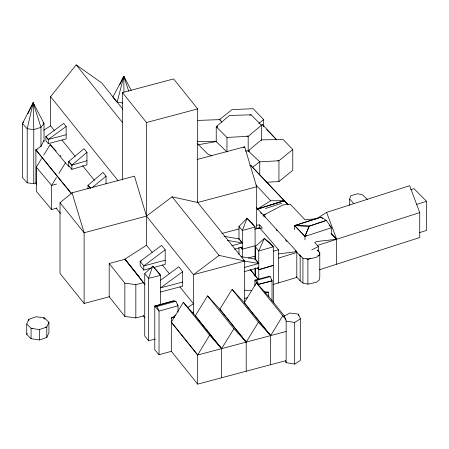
<?xml version="1.0" encoding="UTF-8"?>
<svg xmlns="http://www.w3.org/2000/svg" width="449" height="449" viewBox="0 0 449 449"><rect width="100%" height="100%" fill="white"/><g stroke="black" fill="none" stroke-linecap="round" stroke-linejoin="round"><path stroke-width="0.67" d="M44.024 141.497L44.024 123.475L33.175 102.748L27.204 128.734L27.204 182.805L33.759 183.68L36.38 182.861M295.448 250.767L300.156 255.879L302.935 258.147L307.902 259.185L316.365 257.339L319.071 255.318L319.789 252.405L317.269 250.121M122.65 103.023L117.144 102.142L123.812 76.274L131.271 90.389M349.687 205.328L349.687 199.087L350.585 195.826L357.572 193.744L362.326 194.698L367.321 199.362M160.585 304.809L160.585 275.366L156.875 270.601L152.694 266.162L148.552 278.358L148.552 340.746L155.236 339.085M304.95 239.861L304.95 236.393L309.165 226.144L326.378 220.442L331.53 227.744L331.53 233.98M322.556 218.612L321.119 217.159L294.645 225.583L304.95 236.393L309.165 226.184L326.378 220.403L321.119 217.108L294.645 225.583L294.645 229.742M26.738 324.026L28.859 319.267L36.279 316.73L44.53 317.999L48.924 322.281L48.924 332.681L46.797 337.44L39.377 339.977L31.06 338.709L26.738 334.426L26.738 324.026L31.06 328.314L39.377 329.583L46.797 327.046L48.924 322.281M26.738 334.426L27.266 333.237M119.883 84.496L123.795 76.279L124.895 78.822M27.849 113.816L33.159 102.754L34.186 105.257M40.966 146.772L40.966 127.364L33.164 102.77L22.45 123.582L22.45 177.647L27.204 182.805M123.789 76.285L112.856 97.169L117.144 102.142M44.024 140.464L40.966 146.211L35.886 149.887L35.886 183.158L36.762 184.242M286.092 331.491L197.683 355.013L171.316 322.158L183.31 302.34L195.304 315.793L221.598 348.649L221.598 377.766L197.683 384.125L171.316 351.27L171.316 317.999L175.98 315.007M197.683 384.125L197.683 354.929L209.61 335.201L183.31 302.34M56.451 177.512L51.624 185.426L51.624 209.548L56.916 208.05M58.937 173.432L65.414 162.807L50.165 144.606L43.665 155.191M284.559 316.214L268.569 296.284L256.413 282.881L244.256 302.755L270.657 335.588L270.657 364.706L221.598 377.766M246.204 371.211L246.204 342.099L219.836 309.243L232.066 289.358L258.428 322.208L270.657 335.588L282.775 315.737L256.413 282.881M51.624 209.548L36.318 191.268L36.318 167.146L41.51 158.693M233.901 328.735L221.598 348.649L195.304 315.793L207.578 295.88L233.901 328.735L246.204 342.099L258.428 322.208M23.5 122.027L22.45 123.582L27.204 128.734L33.759 129.609L40.966 127.364L44.024 123.475L43.104 122.459M50.58 126.051L50.58 96.647L76.19 64.875L101.8 83.009L122.824 109.202M238.997 239.053L238.997 226.436L247.057 218.36L251.782 222.794L255.099 227.037L255.099 259.617M144.735 273.621L152.705 266.173L160.585 275.366L148.552 278.358L144.735 273.621L144.735 336.009L148.552 340.746M255.279 259.926L255.279 246.608L264.315 238.464L269.832 242.735L273.323 246.832L273.323 302.985M216.233 141.951L216.233 126.697L229.417 115.472L251.171 114.804L261.402 125.282L261.402 140.537M71.868 169.368L71.868 165.131L86.96 152.379L84.008 148.72L68.697 161.511L68.697 165.67L71.868 169.368L86.96 164.856L86.96 152.379M261.402 125.282L248.185 136.328L226.97 137.428L216.233 126.697L217.552 126.248M243.622 147.682L244.654 146.829L256.682 186.778L256.682 228.782M109.607 296.666L84.115 303.462L60.02 273.452L60.02 202.746L72.065 192.795L134.459 176.16L146.497 216.121L193.468 274.681L193.468 314.193M92.545 187.317L106.048 176.171L103.023 172.427L88.004 185.342L88.004 188.81M245.446 151.027L248.185 150.886L261.402 139.841L283.196 139.572L292.776 149.511L278.941 160.781L259.747 161.803L252.63 167.224M266.599 182.232L278.941 181.581L292.776 170.306L292.776 149.511M258.759 123.436L263.636 119.63L253.191 108.692L232.082 109.607L219.477 119.63L197.863 120.416M256.682 186.778L197.683 202.499L172.113 196.825L146.497 216.121L84.115 232.756L60.02 202.746M143.798 270.085L140.127 265.511L140.127 261.352L161.589 245.384L165.193 249.829L143.798 265.926L143.798 270.085L151.156 268.126M197.285 201.169L197.683 202.499L244.688 261.037L219.078 255.38L193.468 274.681L244.688 261.037L244.688 303.322M160.242 280.524L178.775 266.734L182.664 271.673L182.664 286.198L160.585 292.002M182.664 271.673L160.585 287.843L182.664 282.039M48.312 143.624L48.312 139.437L66.143 126.45L63.73 123.374L45.899 136.575L45.899 140.733L48.312 143.624L66.143 138.904L66.143 126.45M262.951 215.475L264.102 214.678M283.123 201.511L284.273 200.709L288.039 204.615L252.759 167.572M296.716 225.381L294.645 225.583L304.95 236.393L306.684 235.265M284.166 316.186L286.148 321.074L294.684 322.466L300.409 318.784L298.394 314.132L289.751 313.004L284.166 316.186L284.166 317.572M285.401 360.833L286.148 362.669L294.684 364.06L300.409 360.379L300.409 318.784M144.892 284.531L124.962 259.095L146.497 245.266L152.205 252.377M187.637 307.531L193.468 303.793L179.864 286.838M43.682 130.227L50.58 125.838L54.525 130.743M319.362 269.776L419.742 237.538L419.742 212.585L409.656 185.718L326.631 212.377L316.618 218.758L305.056 219.791L290.144 204.149L282.915 204.952L263.563 215.144M262.603 207.466L257.187 209.155L284.273 200.697L270.73 200.77L257.187 209.155L284.273 200.709L287.136 203.683M311.802 249.902L318.347 246.54L314.71 242.561L316.663 241.528L336.643 239.266L419.742 212.585M261.161 125.069L262.412 124.53L276.685 139.768M306.712 258.68L307.902 259.185L310.528 258.276M317.757 255.773L319.071 255.318M249.852 115.253L251.171 114.804M37.155 149.455L35.886 149.887L71.47 193.715M304.95 236.393L331.53 227.744L329.19 225.353M249.504 150.46L248.185 150.886L248.185 136.328L246.849 135.924M317.331 245.474L336.643 239.266L326.631 212.377M265.376 208.544L281.742 203.324M263.552 215.284L265.359 214.706M416.621 204.452L426.55 201.292L426.55 230.404L419.271 232.722M410.683 189.703L413.978 188.67L426.55 201.292M270.73 204.929L278.857 202.398M279.514 202.196L284.049 200.782M278.509 258.108L296.806 252.45M273.149 284.514L296.806 277.403L296.806 251.586L256.587 207.696M317.05 250.688L318.347 250.289M273.323 265.325L258.77 269.709L257.372 267.952M86.96 160.697L71.868 165.21L68.697 161.511L71.868 165.131M273.323 265.55L258.77 269.709L258.074 268.002M56.529 184.039L51.624 185.426L36.318 167.146M244.615 267.402L258.77 263.473L255.279 259.084L241.018 256.665M244.615 271.561L258.77 267.632M171.473 351.298L159.036 354.744L154.787 349.793L154.787 306.123L173.875 300.847L175.929 301.245L178.017 305.808L178.017 312.049M159.036 354.744L159.036 311.073L154.787 306.123L156.909 306.515L175.929 301.245M154.787 306.123L173.875 300.847M256.587 228.597L259.707 227.744L259.707 224.87L256.587 225.179M254.92 285.716L254.92 280.17L256.738 280.277L270.242 276.584L272.027 280.855L272.027 300.959M248.342 257.951L255.717 255.952M273.149 251.238L278.509 249.79L278.509 283.061M254.516 229.186L259.674 227.806L278.509 249.79M255.099 245.755L242.314 249.184L241.618 248.342M122.442 179.937L122.442 92.55L173.623 78.929L197.683 108.916L197.683 202.594M122.442 92.55L146.497 122.538L197.683 108.916M197.049 159.513L244.654 146.829M143.798 315.832L135.839 317.937L124.85 316.416L109.186 296.767L109.186 263.49L124.962 259.292L126.618 260.572M221.761 233.514L239.087 228.895M165.193 260.229L143.798 265.926L140.127 261.352L141.469 261.004M153.827 267.413L165.193 264.388L165.193 249.829M171.316 317.999L174.672 317.106M192.127 312.47L193.468 312.111M244.688 298.473L247.343 297.766M265.252 293.006L268.569 292.125L268.569 296.284M270.657 364.706L285.497 360.766M48.312 139.465L45.899 136.575L48.312 139.437L66.143 134.745M231.729 245.749L242.314 242.948L238.997 238.89L224.079 236.314M234.378 249.206L242.314 247.107M109.186 263.49L124.85 283.145L135.839 284.66L143.798 282.561M271.235 279.879L272.027 280.855L258.45 284.413L254.92 280.17L268.463 276.466L270.242 276.584M258.45 285.8L258.45 284.29L272.027 280.855M296.391 276.747L300.156 280.838L302.935 283.1L307.902 284.144L316.365 282.292L319.071 280.277L319.789 277.364L319.789 252.405M197.79 144.831L216.233 141.57L226.97 151.987L226.97 137.428M278.509 253.949L296.806 251.586M256.682 228.608L257.951 228.496M259.848 228.328L262.373 228.103L259.707 224.87M43.166 318.105L44.53 317.999L44.855 319.29M32.429 328.202L31.06 328.314L31.06 338.709M45.433 327.153L46.797 327.046L46.797 337.44M197.105 141.665L216.233 141.255M249.61 165.445L250.851 165.434L284.273 200.709M244.688 290.194L251.513 290.75M264.478 291.794L268.569 292.125M244.615 261.155L258.77 263.451L255.279 259.084M227.346 240.372L242.314 242.948L238.997 238.913M216.233 126.697L217.563 127.101M220.796 120.035L219.477 119.63L221.84 122.106M249.492 151.307L248.185 150.886L259.747 161.803L259.747 174.975M277.634 160.36L278.941 160.781L278.941 181.581M299.775 254.577L300.156 255.879L301.352 256.39M212.035 155.938L207.842 154.069L197.162 143.405M243.414 260.454L244.688 261.037M263.552 215.834L264.758 216.553M263.541 215.846L265.308 216.957M37.48 151.24L35.886 149.887L71.717 193.861M331.255 233.744L336.643 239.266L336.643 264.22M330.924 233.357L336.643 239.266M262.884 125.613L263.838 126.596M266.695 129.553L273.828 136.939M274.782 137.922L276.685 139.897M251.805 166.568L250.851 165.434M255.924 184.937L270.73 200.77M50.165 144.606L56.17 151.06M60.177 155.371L61.025 156.286M65.414 162.807L69.09 166.759M276.141 229.787L277.078 230.814M285.558 240.019L286.973 241.562M207.578 295.88L219.836 309.198L246.204 342.099M349.687 199.087L353.851 203.622M33.153 102.765L33.759 129.609L33.759 183.68M232.066 289.358L244.256 302.693L270.657 335.588M282.775 315.737L285.968 319.256M260.499 212.753L261.363 213.713M209.61 335.201L221.598 348.649M90.507 188.182L88.004 185.342L90.507 188.249M177.181 304.815L178.017 305.808L159.036 311.073L156.909 306.515M238.997 226.436L242.314 230.466L242.314 257.103M240.585 247.085L242.314 249.184L241.618 247.511M250.11 269.4L258.461 279.682M56.097 208.05L60.486 213.46M250.548 269.866L258.461 279.637M124.962 259.292L139.858 277.69M259.326 227.25L260.196 228.328M61.973 140.009L75.118 156.364M82.565 165.636L94.397 180.352M171.316 322.158L197.683 354.929M76.19 64.875L122.611 122.723M172.113 196.825L219.078 255.38M50.58 96.647L118.059 180.678M162.302 264.955L169.324 273.71M255.279 246.608L258.77 250.991L258.77 279.733M143.158 315.608L144.892 317.802M124.962 259.095L144.892 284.419M256.738 280.277L258.45 284.29M128.745 91.299L123.829 76.296L123.935 92.191M72.065 192.795L84.115 232.756L84.115 303.462M318.347 246.54L318.347 251.676M307.902 259.185L307.902 284.144M302.935 258.147L302.935 283.1M300.156 255.879L300.156 280.838M298.394 314.132L298.394 315.518M294.684 322.466L294.684 364.06M286.148 321.074L286.148 362.669M263.636 119.63L263.636 126.562M262.412 124.53L262.412 125.119M255.279 268.092L255.279 276.416M255.099 267.935L255.099 276.253M238.997 247.461L238.997 254.471M146.497 122.538L146.497 245.581M135.839 284.66L135.839 317.937M124.85 283.145L124.85 316.416M106.048 176.171L106.048 183.798M39.377 329.583L39.377 339.977M28.859 319.267L28.859 320.653M247.04 218.371L242.314 230.466L255.099 227.037L247.04 218.371M264.293 238.481L258.77 250.991L273.323 246.832L264.293 238.481M309.165 226.144L294.645 225.583L309.165 226.144"/></g></svg>
